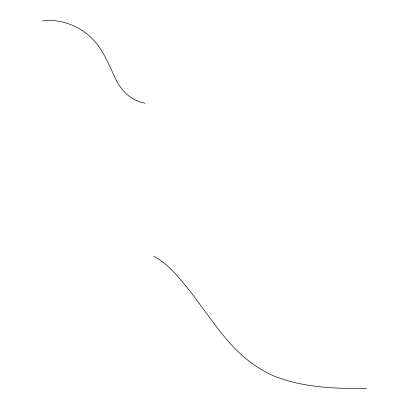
<?xml version="1.0" encoding="UTF-8"?>
<svg xmlns="http://www.w3.org/2000/svg" width="409" height="409" viewBox="0 0 409 409"><rect width="100%" height="100%" fill="white"/><g stroke="black" fill="none" stroke-linecap="round" stroke-linejoin="round"><path stroke-width="0.61" d="M42.49 20.915C64.479 18.073 86.892 29.141 99.326 47.25C106.074 57.025 110.42 68.129 115.578 78.758C121.263 91.028 131.514 100.921 145.21 103.216M366.51 388.55C335.815 388.627 304.286 387.783 275.293 376.566C256.192 368.647 239.991 355.257 226.734 339.557C213.662 323.948 202.21 307.098 189.822 290.957C179.393 277.977 168.697 264.424 153.876 256.238"/></g></svg>
